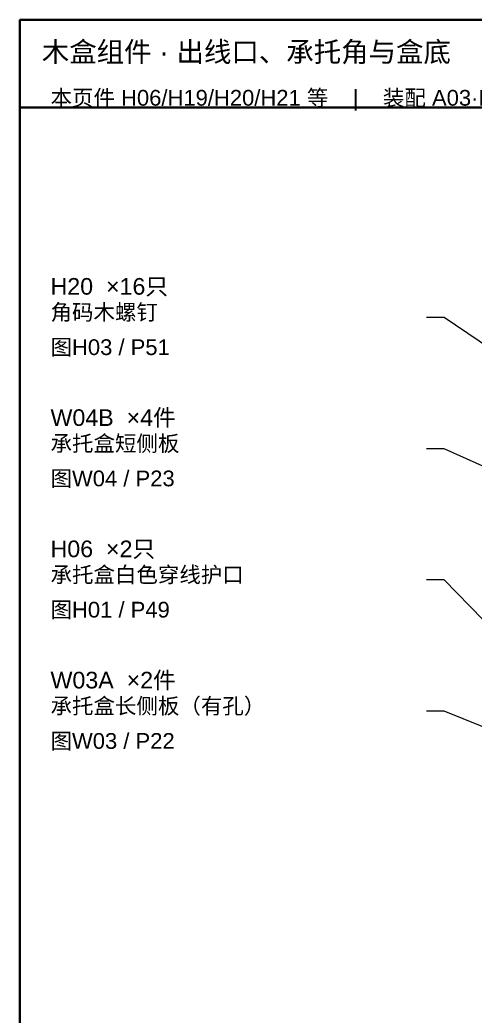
# Model space of a CAD drawing. Header units: millimetres. Extents: x 50 to 612415, y 2 to 4150.
# Drawn here: x 492050 to 493091, y 1873 to 4150 of the extents above; entities that cross this region are included whole.
import ezdxf

# ---------------------------------------------------------------- set-up
doc = ezdxf.new("R2010")
doc.units = ezdxf.units.MM
for name, color, linetype, lineweight in [('DIM', 7, 'Continuous', 13), ('FRAME', 7, 'Continuous', 35), ('NOTE', 7, 'Continuous', 18)]:
    doc.layers.add(name, color=color, linetype=linetype, lineweight=lineweight)
doc.styles.add('CN', font='Arial Unicode.ttf')

msp = doc.modelspace()

# ---------------------------------------------------------------- linework, layer by layer
at = {"layer": 'DIM'}
for points in [[(493558.622, 3105.562), (493020, 3470), (492980, 3470)], [(493290.957, 3048.627), (493020, 3170), (492980, 3170)], [(493492.259, 2386.66), (493020, 2870), (492980, 2870)], [(493486.815, 2381.908), (493020, 2570), (492980, 2570)]]:
    msp.add_lwpolyline(points, dxfattribs=at)
at = {"layer": 'FRAME'}
msp.add_line((492050, 3950), (497890, 3950), dxfattribs=at)
msp.add_lwpolyline([(492050, 50), (497890, 50), (497890, 4150), (492050, 4150)], close=True, dxfattribs=at)

# ---------------------------------------------------------------- texts
at = {"layer": 'NOTE', "attachment_point": 1, "style": 'CN'}
for s, insert, char_height, width in [('木盒组件 · 出线口、承托角与盒底', (492100, 4100), 46, 4840), ('本页件 H06/H19/H20/H21 等    |    装配 A03·P18    |    三维 A02·P05 / V05·P10    |    索引 I01·P01 / I02·P02', (492120, 3990), 36, 5700), ('H20  ×16只', (492120, 3560), 38, 900), ('角码木螺钉', (492120, 3500), 36, 900), ('图H03 / P51', (492120, 3420), 36, 900), ('W04B  ×4件', (492120, 3260), 38, 900), ('承托盒短侧板', (492120, 3200), 36, 900), ('图W04 / P23', (492120, 3120), 36, 900), ('H06  ×2只', (492120, 2960), 38, 900), ('承托盒白色穿线护口', (492120, 2900), 36, 900), ('图H01 / P49', (492120, 2820), 36, 900), ('W03A  ×2件', (492120, 2660), 38, 900), ('承托盒长侧板（有孔）', (492120, 2600), 36, 900), ('图W03 / P22', (492120, 2520), 36, 900)]:
    msp.add_mtext(s, dxfattribs=dict(at, insert=insert, char_height=char_height, width=width))

doc.saveas('drawing.dxf')
